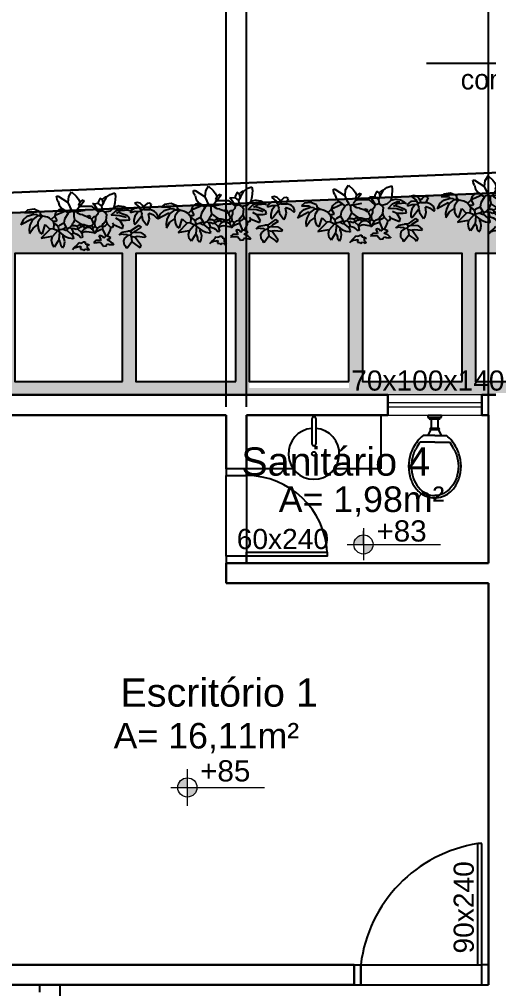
# Model space of a CAD drawing. Extents: x -165 to 197, y 154 to 653.
# Drawn here: x 109.87 to 113.35, y 481.55 to 488.75 of the extents above; entities that cross this region are included whole.
import ezdxf
from ezdxf.enums import TextEntityAlignment as Align

# ---------------------------------------------------------------- set-up
doc = ezdxf.new("R2010")
doc.units = 0
doc.header["$MEASUREMENT"] = 0
doc.header["$PDMODE"] = 3
doc.header["$PDSIZE"] = 0.1
doc.layers.get('0').update_dxf_attribs({"linetype": 'CONTINUOUS'})
doc.layers.get('DEFPOINTS').update_dxf_attribs({"linetype": 'CONTINUOUS'})
for name, color, linetype, lineweight in [('AIT-ESQUADRIA 34', 252, 'CONTINUOUS', 15), ('AIT-PAREDE', 4, 'CONTINUOUS', 30), ('COTA de NIVEL', 12, 'CONTINUOUS', 20), ('FININHA', 251, 'CONTINUOUS', 25), ('LAYOUT', 251, 'CONTINUOUS', 25), ('TEXTO-190', 190, 'CONTINUOUS', 20)]:
    doc.layers.add(name, color=color, linetype=linetype, lineweight=lineweight)
for name, color, linetype in [('AIT-PORTAS', 2, 'CONTINUOUS'), ('AIT-VEGETAÇÃO 25', 92, 'CONTINUOUS'), ('COTA', 1, 'CONTINUOUS'), ('TEXTO', 190, 'CONTINUOUS'), ('TXT-LAYOUT', 192, 'CONTINUOUS')]:
    doc.layers.add(name, color=color, linetype=linetype)
doc.styles.add('ARIAL', font='ARIAL.TTF', dxfattribs={"height": 0.18})
doc.styles.add('cota25', font='ARIAL.TTF', dxfattribs={"height": 0.06})
doc.styles.add('PLANTA', font='stylu.ttf', dxfattribs={"height": 0.22})
doc.dimstyles.new('Copy of ISO-25', dxfattribs={"dimtxt": 0.18, "dimasz": 0.06, "dimexe": 0.06, "dimexo": 0.06, "dimgap": 0.05, "dimtad": 1, "dimdec": 0, "dimlfac": 100, "dimdsep": 46, "dimtxsty": 'ARIAL', "dimblk1": 'OBLIQUE', "dimblk2": 'OBLIQUE', "dimsah": 1, "dimcen": 2.5, "dimdle": 0.06, "dimclrd": 256, "dimclre": 256, "dimclrt": 256, "dimadec": 0, "dimazin": 0, "dimtfac": 1, "dimtdec": 0, "dimtmove": 1, "dimatfit": 3, "dimldrblk": 'OBLIQUE', "dimfxl": 0, "dimtolj": 1, "dimtzin": 0, "dimlwd": -1, "dimlwe": -1, "dimarcsym": 0})

# ---------------------------------------------------------------- blocks, each defined once
blk = doc.blocks.new('BUSCH1')
for p, q in [((-4.38, 7.36), (-3.78, 8.29)), ((-3.78, 8.29), (-2.83, 7.4)), ((4.09, 7.8), (5.08, 8.14)), ((5.08, 8.14), (5.19, 7.4)), ((-6.87, 7.43), (-6.56, 7.43)), ((-6.85, 7.18), (-6.87, 7.43)), ((-6.78, 6.73), (-6.85, 7.18)), ((-6.56, 6.36), (-6.78, 6.73)), ((-6.56, 7.43), (-4.64, 6.2)), ((-6.56, 6.36), (-6.33, 5.59)), ((-4.64, 6.2), (-4.49, 6.13)), ((-4.49, 6.13), (-4.38, 7.36)), ((-4.1, 5.22), (-4.49, 6.13)), ((-2.83, 7.4), (-2.4, 6.84)), ((-2.4, 6.84), (-2.1, 6.2)), ((-2.1, 6.2), (-2.34, 5.59)), ((-2.1, 6.2), (-1.41, 6.66)), ((-1.18, 6.43), (-2.1, 5.28)), ((-1.41, 6.66), (-1.18, 6.43)), ((2.05, 7.05), (1.66, 6.2)), ((1.66, 6.2), (1.66, 5.9)), ((2.51, 6.74), (2.05, 7.05)), ((2.74, 6.05), (2.35, 5.36)), ((2.51, 6.74), (3.12, 7.28)), ((2.51, 6.74), (2.58, 6.2)), ((2.58, 6.2), (2.74, 6.05)), ((2.74, 6.05), (3.42, 7.29)), ((3.12, 7.28), (3.43, 7.28)), ((3.42, 7.29), (4.09, 7.8)), ((5.11, 6.07), (4.89, 5.13)), ((5.19, 7.4), (5.11, 6.07)), ((9.64, 6.15), (9.09, 6.01)), ((9.09, 6.01), (10.16, 5.16)), ((10.27, 6), (9.64, 6.15)), ((10.7, 5.55), (10.27, 6)), ((-12.83, 4.56), (-13.44, 4.03)), ((-13.42, 4.05), (-11.87, 4.05)), ((-11.47, 4.74), (-12.83, 4.56)), ((-11.87, 4.05), (-11.56, 3.74)), ((-10.31, 4.25), (-11.47, 4.74)), ((-10.31, 4.25), (-10.18, 3.67)), ((-7.26, 3.28), (-6.99, 4.11)), ((-6.99, 4.11), (-6.32, 4.7)), ((-5.03, 4.36), (-6.79, 3.59)), ((-6.33, 5.59), (-5.79, 4.9)), ((-6.32, 4.7), (-5.79, 4.9)), ((-5.79, 4.9), (-5.03, 4.43)), ((-5.03, 4.43), (-5.03, 4.36)), ((-5.03, 4.36), (-4.49, 3.97)), ((-4.49, 3.97), (-4.17, 4.25)), ((-4.17, 4.25), (-3.64, 4.36)), ((-3.64, 4.36), (-4.1, 5.22)), ((-3.64, 4.36), (-3.33, 4.05)), ((-3.18, 4.2), (-3.33, 4.05)), ((-3.33, 4.05), (-3.33, 3.28)), ((-2.8, 4.2), (-3.18, 4.2)), ((-2.18, 5.28), (-2.8, 4.43)), ((-2.8, 4.43), (-2.72, 4.28)), ((-2.72, 4.28), (-2.8, 4.2)), ((-2.58, 3.96), (-2.8, 4.2)), ((-2.72, 4.28), (-1.03, 4.59)), ((-2.34, 5.59), (-2.18, 5.28)), ((-2.18, 5.28), (-2.1, 5.28)), ((-2.1, 5.28), (-2.03, 5.28)), ((0.46, 5.28), (-2.03, 5.28)), ((1.66, 4.28), (0.46, 5.28)), ((0.74, 5.82), (0.51, 5.9)), ((1.66, 5.9), (0.74, 5.82)), ((0.74, 5.82), (1.79, 4.24)), ((1.66, 4.2), (1.59, 3.74)), ((1.66, 5.9), (2.35, 5.36)), ((1.66, 4.2), (1.66, 4.28)), ((2.51, 4.43), (1.79, 4.24)), ((2.35, 5.36), (2.51, 4.43)), ((3.05, 4.13), (2.51, 4.43)), ((4.12, 4.36), (3.05, 4.13)), ((3.05, 4.13), (3.43, 3.67)), ((4.89, 5.13), (4.12, 4.36)), ((4.34, 3.53), (5.27, 4.45)), ((5.97, 5.43), (4.89, 5.13)), ((4.89, 5.13), (4.89, 5.2)), ((5.27, 4.45), (6.3, 4.92)), ((5.89, 4.13), (5.43, 3.9)), ((6.04, 4.36), (5.89, 4.13)), ((5.89, 4.13), (6.51, 3.9)), ((5.97, 5.43), (6.92, 5.29)), ((6.27, 4.43), (6.04, 4.36)), ((7.89, 4.59), (6.27, 4.43)), ((6.3, 4.92), (6.78, 4.87)), ((6.92, 5.29), (7.66, 4.85)), ((7.66, 4.85), (7.89, 4.59)), ((7.89, 4.59), (8.12, 4.51)), ((9.01, 4.93), (8.32, 4.39)), ((8.32, 4.39), (8.32, 4.01)), ((9.28, 4.26), (8.32, 4.01)), ((10.16, 5.01), (9.01, 4.93)), ((9.86, 4.24), (9.21, 3.34)), ((9.86, 4.24), (9.28, 4.26)), ((10.39, 4.32), (9.86, 4.24)), ((10.16, 5.16), (10.16, 5.01)), ((10.16, 5.01), (10.47, 4.55)), ((10.47, 4.55), (10.39, 4.32)), ((10.39, 4.32), (10.62, 3.78)), ((11.01, 4.7), (10.47, 4.55)), ((10.93, 5.24), (10.7, 5.55)), ((11.32, 5.55), (10.93, 5.24)), ((10.93, 5.24), (11.01, 4.7)), ((11.01, 4.7), (12.24, 4.7)), ((11.68, 5.92), (11.32, 5.55)), ((12.11, 5.96), (11.68, 5.92)), ((12.55, 5.78), (12.11, 5.96)), ((12.55, 5.78), (12.16, 4.85)), ((12.16, 4.85), (12.24, 4.7)), ((13.13, 4.37), (12.24, 4.7)), ((13.63, 3.96), (13.13, 4.37)), ((-11.95, 2.74), (-14.23, 1.55)), ((-13.71, 2.59), (-14.23, 1.55)), ((-13.73, 2.55), (-12.88, 3.32)), ((-12.88, 3.32), (-11.56, 3.74)), ((-11.79, 2.59), (-12.32, 1.49)), ((-11.79, 2.59), (-11.95, 2.74)), ((-10.71, 3.44), (-11.79, 2.59)), ((-11.56, 3.74), (-10.95, 3.67)), ((-10.95, 3.67), (-10.71, 3.44)), ((-10.71, 3.44), (-10.33, 3.44)), ((-10.68, 1.61), (-10.56, 2.38)), ((-10.56, 2.38), (-10.04, 3.14)), ((-10.18, 3.67), (-10.33, 3.44)), ((-10.02, 3.13), (-10.33, 3.44)), ((-9.68, 3.34), (-10.19, 3.69)), ((-9.63, 3.32), (-10.02, 3.13)), ((-8.75, 3.09), (-9.68, 3.34)), ((-8.33, 2.9), (-8.75, 3.09)), ((-7.95, 2.67), (-8.33, 2.9)), ((-7.26, 3.36), (-7.95, 2.67)), ((-7.95, 2.67), (-7.56, 2.21)), ((-6.95, 2.21), (-7.56, 2.21)), ((-7.56, 2.21), (-7.41, 1.74)), ((-7.26, 3.36), (-7.26, 3.28)), ((-7.26, 3.28), (-6.79, 2.44)), ((-6.79, 3.59), (-7.18, 3.44)), ((-6.79, 2.44), (-6.95, 2.21)), ((-5.26, 2.74), (-5.41, 1.9)), ((-4.49, 3.97), (-5.26, 2.74)), ((-3.41, 2.05), (-3.57, 1.82)), ((-3.18, 2.59), (-3.41, 2.05)), ((-3.33, 3.28), (-3.18, 2.74)), ((-3.18, 2.74), (-3.18, 2.59)), ((-3.18, 2.59), (-1.95, 1.74)), ((-2.05, 3.66), (-2.58, 3.96)), ((-1.49, 3.59), (-2.05, 3.66)), ((-1.49, 3.59), (-0.64, 3.28)), ((-0.64, 3.28), (-0.26, 3.44)), ((-0.64, 3.28), (-0.18, 2.97)), ((-0.26, 3.44), (0.05, 3.28)), ((-0.18, 2.97), (-0.03, 2.97)), ((0.05, 3.28), (-0.03, 2.97)), ((-0.03, 2.97), (0.28, 2.74)), ((0.74, 3.2), (0.28, 2.74)), ((0.28, 2.74), (0.43, 2.36)), ((0.43, 2.36), (0.66, 2.05)), ((0.66, 2.05), (0.59, 1.59)), ((0.66, 2.05), (0.89, 2.05)), ((1.12, 3.2), (0.74, 3.2)), ((1.13, 2.63), (0.89, 2.05)), ((0.89, 2.05), (0.97, 1.21)), ((1.51, 3.67), (1.12, 3.2)), ((1.12, 3.2), (1.13, 2.63)), ((1.59, 3.74), (1.51, 3.67)), ((3.05, 2.13), (2.74, 1.74)), ((3.28, 2.44), (3.05, 2.21)), ((3.05, 2.21), (3.05, 2.13)), ((3.28, 2.44), (3.43, 3.67)), ((3.28, 2.44), (3.28, 2.21)), ((3.28, 2.21), (3.51, 1.74)), ((6.13, 3.43), (4.34, 3.53)), ((6.12, 2.44), (5.28, 2.9)), ((6.12, 2.44), (6.2, 2.51)), ((6.12, 2.44), (6.81, 1.28)), ((7.44, 3.04), (6.13, 3.43)), ((6.2, 2.51), (7.43, 2.51)), ((6.51, 3.9), (7.51, 3.51)), ((7.43, 2.51), (8.12, 2.59)), ((7.51, 3.51), (7.97, 3.13)), ((8.12, 2.59), (7.97, 3.13)), ((9.21, 3.34), (9, 2.45)), ((9, 2.45), (9.01, 1.78)), ((10.62, 3.39), (9.47, 1.86)), ((10.62, 3.78), (10.55, 3.55)), ((10.55, 3.55), (10.62, 3.39)), ((10.62, 3.39), (10.77, 2.67)), ((10.77, 2.67), (11.62, 1.47)), ((11.93, 1.86), (12.18, 2.74)), ((12.16, 3.93), (12.01, 3.78)), ((12.18, 2.74), (12.01, 3.78)), ((12.16, 3.93), (12.99, 3.59)), ((12.99, 3.59), (13.7, 2.93)), ((13.93, 3.24), (13.63, 3.96)), ((13.7, 2.93), (13.93, 3.24)), ((-12.32, 1.49), (-12.49, 0.6)), ((-12.49, 0.6), (-12.43, -0.22)), ((-12.43, -0.22), (-11.7, 0.9)), ((-11.7, 0.9), (-10.68, 1.61)), ((-10.68, 1.61), (-10.63, 0.84)), ((-10.63, 0.84), (-10.35, 0.07)), ((-10.35, 0.07), (-9.84, -0.28)), ((-8.18, 0.67), (-10.03, -1.19)), ((-9.77, -0.26), (-9.18, 1.59)), ((-9.18, 1.59), (-8.33, 0.74)), ((-8.33, 0.74), (-8.18, 0.67)), ((-7.49, 0.74), (-8.18, 0.67)), ((-6.64, 0.36), (-7.72, -0.87)), ((-7.41, 1.74), (-7.49, 0.74)), ((-7.49, 0.74), (-6.64, 0.36)), ((-7.14, 1.7), (-7.41, 1.74)), ((-6.82, 1.48), (-7.14, 1.7)), ((-6.56, 1.13), (-6.82, 1.48)), ((-6.64, 0.36), (-6.49, 0.36)), ((-6.26, 1.44), (-6.56, 1.13)), ((-6.56, 1.13), (-6.41, 0.44)), ((-6.41, 0.44), (-6.49, 0.36)), ((-6.49, 0.36), (-6.26, 0.05)), ((-5.49, 0.67), (-6.41, 0.44)), ((-6.26, 0.05), (-6.41, -1.48)), ((-5.41, 1.9), (-6.26, 1.44)), ((-6.26, 0.05), (-5.49, -0.56)), ((-4.87, 0.98), (-5.49, 0.67)), ((-5.49, 0.67), (-4.95, 0.44)), ((-5.41, 1.9), (-4.87, 0.98)), ((-4.95, 0.44), (-4.8, 0.44)), ((-4.87, 0.98), (-4.64, 0.74)), ((-4.64, 0.74), (-4.8, 0.44)), ((-4.8, 0.44), (-3.87, -0.33)), ((-4.1, 0.98), (-4.64, 0.74)), ((-3.72, 1.44), (-4.1, 0.98)), ((-4.1, 0.98), (-3.72, 0.67)), ((-3.57, 1.82), (-3.72, 1.44)), ((-3.72, 1.44), (-3.03, 1.44)), ((-3.49, 0.82), (-3.72, 0.67)), ((-3.72, 0.67), (-3.41, -0.18)), ((-2.87, 0.59), (-3.49, 0.82)), ((-3.03, 1.44), (-2.64, 1.28)), ((-2.49, 0.74), (-2.87, 0.59)), ((-2.03, 1.67), (-2.64, 1.28)), ((-2.64, 1.28), (-2.57, 0.9)), ((-2.57, 0.9), (-2.49, 0.74)), ((-1.87, 1.13), (-2.49, 0.74)), ((-2.49, 0.74), (-2.49, 0.67)), ((-2.49, 0.67), (-1.8, 0.05)), ((-1.95, 1.74), (-2.03, 1.67)), ((-2.03, 1.67), (-1.95, 1.28)), ((-1.95, 1.74), (-1.49, 1.59)), ((-1.95, 1.28), (-1.87, 1.13)), ((-1.8, 1.05), (-1.87, 1.13)), ((-1.34, 1.36), (-1.8, 1.05)), ((-1.11, 0.74), (-1.8, 0.05)), ((-1.8, 0.05), (-1.72, -0.18)), ((-1.07, 0.1), (-1.73, -0.16)), ((-1.49, 1.59), (-1.34, 1.36)), ((-1.49, 1.59), (-1.18, 1.59)), ((-1.18, 1.59), (-1.34, 1.36)), ((-1.34, 1.36), (-1.34, 1.28)), ((-1.34, 1.28), (-1.11, 0.74)), ((-1.18, 1.59), (-0.87, 1.51)), ((-0.57, 1.05), (-1.11, 0.74)), ((-0.72, 0.13), (-1.07, 0.1)), ((-0.87, 1.51), (-0.11, 1.28)), ((-0.87, 1.51), (-0.57, 1.05)), ((0.82, -0.1), (-0.72, 0.13)), ((-0.57, 1.05), (-0.18, 1.05)), ((-0.11, 1.28), (-0.18, 1.05)), ((-0.18, 1.05), (0.28, 0.74)), ((0.36, 1.36), (-0.11, 1.28)), ((0.28, 0.74), (0.51, 0.67)), ((0.59, 1.59), (0.36, 1.36)), ((0.36, 1.36), (0.66, 0.9)), ((0.66, 0.9), (0.51, 0.67)), ((0.51, 0.67), (0.82, -0.1)), ((0.97, 1.21), (0.66, 0.9)), ((0.97, 1.21), (1.43, 0.9)), ((1.43, 0.82), (0.97, -0.18)), ((0.97, -0.18), (1.59, 0.34)), ((1.89, 1.13), (1.43, 0.82)), ((1.43, 0.9), (1.43, 0.82)), ((1.59, 0.34), (2.16, 0.59)), ((2.43, 1.28), (1.89, 1.13)), ((2.16, 0.59), (2.58, 0.67)), ((2.58, 1.67), (2.43, 1.28)), ((2.43, 1.28), (2.58, 1.21)), ((2.58, 1.74), (2.58, 1.67)), ((2.74, 1.74), (2.58, 1.67)), ((2.89, 1.21), (2.58, 1.21)), ((2.58, 1.21), (2.58, 0.67)), ((2.58, 0.67), (3.2, -0.79)), ((3.12, 1.36), (2.89, 1.21)), ((3.51, 1.74), (3.12, 1.36)), ((3.51, 1.74), (4.28, 0.98)), ((3.88, -0.24), (4.22, 0.53)), ((4.22, 0.53), (4.28, 0.98)), ((4.58, 0.98), (4.28, 0.98)), ((4.81, 1.59), (4.58, 1.9)), ((4.81, 1.59), (4.58, 0.98)), ((4.81, 1.59), (6.66, 0.82)), ((5.96, -0.48), (6.53, 0.08)), ((6.53, 0.08), (7.74, 0.28)), ((6.66, 0.82), (6.81, 1.28)), ((8.27, 0.28), (7.74, 0.28)), ((8.27, 0.36), (8.35, 0.36)), ((8.27, 0.36), (8.27, 0.28)), ((8.35, 0.36), (8.27, 0.28)), ((8.27, 0.28), (8.27, 0.21)), ((8.27, 0.21), (8.5, -0.18)), ((8.35, 0.36), (8.43, 0.36)), ((9.97, 1.44), (8.43, 0.36)), ((9.12, 0.05), (8.5, -0.18)), ((9.01, 1.78), (9.16, 1.62)), ((9.16, 1.62), (9.09, 1.55)), ((9.27, 0.28), (9.12, 0.05)), ((9.12, 0.05), (10.43, -0.02)), ((9.47, 1.86), (9.16, 1.62)), ((10.5, 1.05), (9.27, 0.28)), ((9.97, 1.44), (10.5, 1.05)), ((11.62, 1.47), (11.93, 1.86)), ((-10.03, -1.19), (-7.79, -0.79)), ((-7.89, -1.61), (-7.72, -0.87)), ((-7.73, -2.46), (-7.89, -1.61)), ((-7.79, -0.79), (-7.72, -0.87)), ((-6.49, -1.64), (-7.36, -3)), ((-6.41, -1.48), (-6.49, -1.64)), ((-6.41, -1.48), (-6.18, -1.89)), ((-6.18, -1.89), (-6.05, -2.39)), ((-5.49, -0.56), (-5.49, -0.64)), ((-5.49, -0.56), (-5.13, -0.82)), ((-5.49, -0.95), (-5.49, -0.64)), ((-5.29, -1.32), (-5.49, -0.95)), ((-5.32, -2.69), (-5.19, -1.92)), ((-5.19, -1.92), (-5.29, -1.32)), ((-5.13, -0.82), (-4.33, -1.14)), ((-4.33, -1.14), (-3.49, -1.25)), ((-3.87, -0.33), (-3.72, -0.33)), ((-3.41, -0.18), (-3.72, -0.33)), ((-3.72, -0.33), (-3.57, -0.72)), ((-3.57, -0.72), (-3.41, -1.02)), ((-3.57, -1.25), (-3.49, -1.25)), ((-3.41, -1.02), (-3.49, -1.25)), ((-3.49, -1.25), (-3.41, -1.41)), ((-2.63, -0.41), (-3.41, -0.18)), ((-2.32, -0.62), (-2.63, -0.41)), ((-1.95, -1.02), (-2.32, -0.62)), ((-1.72, -1.1), (-1.95, -1.02)), ((-1.72, -0.18), (-1.57, -0.95)), ((-1.57, -0.95), (-1.72, -1.1)), ((-1.58, -2.1), (-1.41, -1.95)), ((-1.41, -1.95), (-1.03, -1.95)), ((-1.03, -1.95), (-1.03, -2.33)), ((1.2, -1.64), (0.74, -2.02)), ((0.82, -0.1), (0.97, -0.18)), ((2.12, -1.64), (1.2, -1.64)), ((2.18, -0.68), (1.82, -0.72)), ((1.82, -0.72), (2.2, -1.48)), ((2.2, -1.48), (2.12, -1.64)), ((2.54, -0.83), (2.18, -0.68)), ((2.82, -1.18), (2.54, -0.83)), ((3.2, -0.79), (2.82, -1.18)), ((3.58, -0.72), (3.2, -0.79)), ((3.51, -1.48), (3.86, -1.35)), ((3.81, -1.72), (3.51, -1.48)), ((3.58, -0.72), (3.88, -0.24)), ((3.58, -0.72), (4.28, -1.02)), ((3.96, -1.74), (3.81, -1.72)), ((3.86, -1.35), (4.13, -1.2)), ((4.27, -1.91), (3.96, -1.74)), ((4.13, -1.2), (4.28, -1.02)), ((4.63, -2.22), (4.27, -1.91)), ((6.81, -0.33), (5.96, -0.48)), ((6.81, -0.33), (7.58, -0.41)), ((7.04, -1.18), (6.88, -1.7)), ((6.88, -1.7), (6.92, -2.37)), ((7.74, -0.64), (7.04, -1.18)), ((7.58, -0.41), (7.74, -0.64)), ((8.58, -1.95), (7.66, -3.18)), ((8.27, -0.56), (7.74, -0.64)), ((8.5, -0.18), (8.27, -0.56)), ((8.27, -0.56), (8.43, -0.79)), ((8.43, -0.79), (9.27, -0.95)), ((8.43, -0.79), (8.58, -1.95)), ((8.58, -1.95), (9.81, -2.79)), ((9.66, -0.87), (9.27, -0.95)), ((9.27, -0.95), (10.43, -2.56)), ((11.2, -1.02), (9.66, -0.87)), ((10.43, -0.02), (11.35, -0.72)), ((11.35, -0.72), (11.2, -1.02)), ((-7.36, -3), (-7.73, -2.46)), ((-6.05, -2.39), (-6.03, -2.72)), ((-5.64, -3.18), (-6.03, -2.72)), ((-5.64, -3.18), (-5.32, -2.69)), ((-3.26, -3.18), (-3.57, -3.56)), ((-2.72, -2.64), (-3.26, -3.1)), ((-3.26, -3.18), (-2.8, -3)), ((-3.26, -3.1), (-3.26, -3.18)), ((-2.8, -3), (-2.24, -2.91)), ((-2.49, -2.41), (-2.72, -2.64)), ((-2.41, -2.25), (-2.49, -2.33)), ((-2.49, -2.33), (-2.49, -2.41)), ((-2.41, -2.25), (-2.26, -2.1)), ((-2.26, -2.1), (-1.88, -2.2)), ((-2.24, -2.91), (-1.87, -2.87)), ((-1.87, -2.87), (-1.95, -3.33)), ((-1.95, -3.33), (-1.95, -3.41)), ((-1.95, -3.41), (-1.41, -3.48)), ((-1.88, -2.2), (-1.58, -2.1)), ((-1.41, -3.48), (-1.26, -3.71)), ((-1.26, -3.71), (-1.11, -3.49)), ((-1.11, -3.49), (-0.85, -3.41)), ((-1.03, -2.33), (-0.41, -2.41)), ((-0.85, -3.41), (-0.53, -3.46)), ((-0.26, -2.64), (-0.72, -2.87)), ((-0.72, -2.87), (-0.18, -3.48)), ((-0.53, -3.46), (-0.34, -3.71)), ((-0.41, -2.41), (-0.26, -2.64)), ((-0.18, -3.48), (-0.34, -3.71)), ((-0.11, -2.72), (-0.26, -2.64)), ((0.74, -2.02), (0.82, -2.18)), ((2.12, -2.1), (0.82, -2.18)), ((2.74, -2.87), (2.12, -2.1)), ((3.35, -2.79), (2.74, -2.87)), ((3.35, -2.56), (3.58, -2.33)), ((3.35, -2.79), (3.35, -2.56)), ((3.58, -2.33), (4.01, -2.47)), ((4.01, -2.47), (4.46, -2.51)), ((4.46, -2.51), (4.81, -2.48)), ((4.81, -2.48), (4.63, -2.22)), ((4.81, -2.48), (4.89, -2.56)), ((6.92, -2.37), (7.27, -2.79)), ((7.27, -2.79), (7.43, -3.25)), ((7.66, -3.18), (7.43, -3.25)), ((9.81, -2.79), (10.2, -3.18)), ((10.43, -2.56), (10.2, -3.18))]:
    blk.add_line(p, q)
for centre, start, end in [((-10.31, 4.25), 12.8043, 67.5333), ((0.46, 5.28), 49.844, 89.647)]:
    blk.add_arc(centre, 0.00000961, start, end)
blk = doc.blocks.new('_OBLIQUE')
at = {"color": 0, "linetype": 'ByBlock'}
blk.add_line((-0.5, -0.5), (0.5, 0.5), dxfattribs=at)
blk = doc.blocks.new('*D239')
at = {"layer": 'COTA'}
for p, q in [((113.4304, 489.0088), (113.4985, 489.2357)), ((113.4985, 489.2357), (113.8407, 489.2357)), ((113.3533, 485.771), (113.3533, 489.0688)), ((113.5075, 485.771), (113.5075, 489.0688)), ((113.5675, 489.0088), (113.2933, 489.0088))]:
    blk.add_line(p, q, dxfattribs=at)
at = {"layer": 'DEFPOINTS', "color": 0}
for p in [(113.3533, 489.0088), (113.3533, 485.711), (113.5075, 485.711)]:
    blk.add_point(p, dxfattribs=at)
at = {"layer": 'COTA', "xscale": 0.06, "yscale": 0.06, "zscale": 0.06, "rotation": 180}
blk.add_blockref('_OBLIQUE', (113.3533, 489.0088), dxfattribs=at)
at = {"layer": 'COTA', "xscale": 0.06, "yscale": 0.06, "zscale": 0.06}
blk.add_blockref('_OBLIQUE', (113.5075, 489.0088), dxfattribs=at)
at = {"layer": 'COTA', "insert": (113.6696, 489.3776), "char_height": 0.18, "attachment_point": 5, "style": 'ARIAL'}
blk.add_mtext('\\A1;15', dxfattribs=at)
blk = doc.blocks.new('*D240')
at = {"layer": 'COTA'}
for p, q in [((111.5533, 485.871), (111.5533, 489.0688)), ((113.3533, 485.771), (113.3533, 489.0688)), ((113.4133, 489.0088), (111.4933, 489.0088))]:
    blk.add_line(p, q, dxfattribs=at)
at = {"layer": 'DEFPOINTS', "color": 0}
for p in [(111.5533, 489.0088), (111.5533, 485.811), (113.3533, 485.711)]:
    blk.add_point(p, dxfattribs=at)
at = {"layer": 'COTA', "xscale": 0.06, "yscale": 0.06, "zscale": 0.06, "rotation": 180}
blk.add_blockref('_OBLIQUE', (111.5533, 489.0088), dxfattribs=at)
at = {"layer": 'COTA', "xscale": 0.06, "yscale": 0.06, "zscale": 0.06}
blk.add_blockref('_OBLIQUE', (113.3533, 489.0088), dxfattribs=at)
at = {"layer": 'COTA', "insert": (112.4533, 489.1507), "char_height": 0.18, "attachment_point": 5, "style": 'ARIAL'}
blk.add_mtext('\\A1;180', dxfattribs=at)
blk = doc.blocks.new('*D241')
at = {"layer": 'COTA'}
for p, q in [((111.4783, 489.0088), (111.5464, 489.2357)), ((111.5464, 489.2357), (111.8886, 489.2357)), ((111.4033, 485.871), (111.4033, 489.0688)), ((111.5533, 485.871), (111.5533, 489.0688)), ((111.6133, 489.0088), (111.3433, 489.0088))]:
    blk.add_line(p, q, dxfattribs=at)
at = {"layer": 'DEFPOINTS', "color": 0}
for p in [(111.4033, 489.0088), (111.4033, 485.811), (111.5533, 485.811)]:
    blk.add_point(p, dxfattribs=at)
at = {"layer": 'COTA', "xscale": 0.06, "yscale": 0.06, "zscale": 0.06, "rotation": 180}
blk.add_blockref('_OBLIQUE', (111.4033, 489.0088), dxfattribs=at)
at = {"layer": 'COTA', "xscale": 0.06, "yscale": 0.06, "zscale": 0.06}
blk.add_blockref('_OBLIQUE', (111.5533, 489.0088), dxfattribs=at)
at = {"layer": 'COTA', "insert": (111.7175, 489.3776), "char_height": 0.18, "attachment_point": 5, "style": 'ARIAL'}
blk.add_mtext('\\A1;15', dxfattribs=at)
blk = doc.blocks.new('*D242')
at = {"layer": 'COTA'}
for p, q in [((108.6976, 486.021), (108.6976, 489.0688)), ((111.4033, 485.871), (111.4033, 489.0688)), ((111.4633, 489.0088), (108.6376, 489.0088))]:
    blk.add_line(p, q, dxfattribs=at)
at = {"layer": 'DEFPOINTS', "color": 0}
for p in [(108.6976, 489.0088), (108.6976, 485.961), (111.4033, 485.811)]:
    blk.add_point(p, dxfattribs=at)
at = {"layer": 'COTA', "xscale": 0.06, "yscale": 0.06, "zscale": 0.06, "rotation": 180}
blk.add_blockref('_OBLIQUE', (108.6976, 489.0088), dxfattribs=at)
at = {"layer": 'COTA', "xscale": 0.06, "yscale": 0.06, "zscale": 0.06}
blk.add_blockref('_OBLIQUE', (111.4033, 489.0088), dxfattribs=at)
at = {"layer": 'COTA', "insert": (110.0504, 489.1491), "char_height": 0.18, "attachment_point": 5, "style": 'ARIAL'}
blk.add_mtext('\\A1;271', dxfattribs=at)

msp = doc.modelspace()

# ---------------------------------------------------------------- hatches: boundary and pattern name
at = {"layer": 'AIT-VEGETAÇÃO 25'}
h = msp.add_hatch(dxfattribs=at)
h.set_pattern_fill('GRASS', color=256, scale=0.1, angle=-90, style=0)
h.set_pattern_definition([(360, (79.16636, 87.84479), (0.070710678, 0.070710678), [0.01875, -0.122671356]), (315, (79.16636, 87.84479), (0.070710678, 0.070710678), [0.01875, -0.08125]), (45, (79.16636, 87.84479), (-0.070710678, 0.070710678), [0.01875, -0.08125])])
h.paths.add_polyline_path([(114.1374, 485.961), (114.1374, 487.49), (103.5122, 487.0556), (103.5122, 485.961)])
h.paths.add_polyline_path([(113.9973, 486.0117), (113.9973, 487.0117), (113.2561, 487.0117), (113.2561, 486.0117)], flags=16)
h.paths.add_polyline_path([(113.1561, 486.0117), (113.1561, 487.0117), (112.4148, 487.0117), (112.4148, 486.0117)], flags=16)
h.paths.add_polyline_path([(112.3148, 486.0117), (112.3148, 487.0117), (111.5735, 487.0117), (111.5735, 486.0117)], flags=16)
h.paths.add_polyline_path([(111.4735, 486.0117), (111.4735, 487.0117), (110.7322, 487.0117), (110.7322, 486.0117)], flags=16)
h.paths.add_polyline_path([(110.6322, 486.0117), (110.6322, 487.0117), (109.8322, 487.0117), (109.8322, 486.0117)], flags=16)
h.paths.add_polyline_path([(109.7322, 486.0117), (109.7322, 487.0117), (108.9322, 487.0117), (108.9322, 486.0117)], flags=16)
h.paths.add_polyline_path([(108.8322, 486.0117), (108.8322, 487.0117), (108.0322, 487.0117), (108.0322, 486.0117)], flags=16)
h.paths.add_polyline_path([(107.9322, 486.0117), (107.9322, 487.0117), (107.1322, 487.0117), (107.1322, 486.0117)], flags=16)
h.paths.add_polyline_path([(107.0322, 486.0117), (107.0322, 487.0117), (106.2322, 487.0117), (106.2322, 486.0117)], flags=16)
h.paths.add_polyline_path([(106.1322, 486.0117), (106.1322, 487.0117), (105.3322, 487.0117), (105.3322, 486.0117)], flags=16)
h.paths.add_polyline_path([(105.2322, 486.0117), (105.2322, 487.0117), (104.4322, 487.0117), (104.4322, 486.0117)], flags=16)
edge = h.paths.add_edge_path(flags=16)
edge.add_line((103.5322, 486.971), (103.5322, 486.0117))
edge.add_line((103.5322, 486.0117), (104.3322, 486.0117))
edge.add_line((104.3322, 486.0117), (104.3322, 487.0117))
edge.add_line((104.3322, 487.0117), (103.5322, 487.0117))
edge.add_line((103.5322, 487.0117), (103.5322, 487.001))
h = msp.add_hatch(dxfattribs=at)
h.set_pattern_fill('GRASS', color=256, scale=0.1, angle=-90, style=0)
h.set_pattern_definition([(360, (23.58454, 87.84479), (0.070710678, 0.070710678), [0.01875, -0.122671356]), (315, (23.58454, 87.84479), (0.070710678, 0.070710678), [0.01875, -0.08125]), (45, (23.58454, 87.84479), (-0.070710678, 0.070710678), [0.01875, -0.08125])])
h.paths.add_polyline_path([(113.9973, 486.061), (113.2561, 486.061), (113.2561, 486.0117), (113.9973, 486.0117)])
h.paths.add_polyline_path([(113.1561, 486.061), (112.4148, 486.061), (112.4148, 486.0117), (113.1561, 486.0117)])
h.paths.add_polyline_path([(111.4735, 486.061), (110.7322, 486.061), (110.7322, 486.0117), (111.4735, 486.0117)])
h.paths.add_polyline_path([(110.6322, 486.061), (109.8322, 486.061), (109.8322, 486.0117), (110.6322, 486.0117)])
h.paths.add_polyline_path([(109.7322, 486.061), (108.9322, 486.061), (108.9322, 486.0117), (109.7322, 486.0117)])
h.paths.add_polyline_path([(108.8322, 486.061), (108.0322, 486.061), (108.0322, 486.0117), (108.8322, 486.0117)])
h.paths.add_polyline_path([(107.9322, 486.061), (107.1322, 486.061), (107.1322, 486.0117), (107.9322, 486.0117)])
h.paths.add_polyline_path([(107.0322, 486.061), (106.2322, 486.061), (106.2322, 486.0117), (107.0322, 486.0117)])
h.paths.add_polyline_path([(106.1322, 486.061), (105.3322, 486.061), (105.3322, 486.0117), (106.1322, 486.0117)])
h.paths.add_polyline_path([(105.2322, 486.061), (104.4322, 486.061), (104.4322, 486.0117), (105.2322, 486.0117)])
h.paths.add_polyline_path([(104.3322, 486.061), (103.5322, 486.061), (103.5322, 486.0117), (104.3322, 486.0117)])
at = {"layer": 'COTA de NIVEL', "linetype": 'Continuous'}
h = msp.add_hatch(color=256, dxfattribs=at)
h.paths.add_polyline_path([(112.4231, 484.8491), (112.4231, 484.9205, 0.414214), (112.3518, 484.8491)])
h.paths.add_polyline_path([(112.4231, 484.8491), (112.4231, 484.7778, 0.414214), (112.4944, 484.8491)])
h = msp.add_hatch(color=256, dxfattribs=at)
h.paths.add_polyline_path([(111.1142, 483.0433), (111.1142, 483.1146, 0.414214), (111.0429, 483.0433)])
h.paths.add_polyline_path([(111.1142, 483.0433), (111.1142, 482.972, 0.414214), (111.1855, 483.0433)])

# ---------------------------------------------------------------- linework, layer by layer
at = {"layer": 'AIT-ESQUADRIA 34', "color": 9}
for p, q in [((113.3033, 485.961), (112.6033, 485.961)), ((113.3033, 485.901), (112.6033, 485.901)), ((112.6033, 485.871), (113.3033, 485.871)), ((112.6033, 485.811), (113.3033, 485.811))]:
    msp.add_line(p, q, dxfattribs=at)
at = {"layer": 'AIT-PAREDE'}
for p, q in [((109.6855, 485.961), (112.6033, 485.961)), ((112.6033, 485.811), (112.6033, 485.961)), ((113.3033, 485.961), (113.6575, 485.961)), ((113.3033, 485.811), (113.3033, 485.961)), ((109.6855, 485.811), (111.4033, 485.811)), ((111.4033, 485.411), (111.4033, 485.811)), ((111.5533, 485.811), (112.6033, 485.811)), ((111.5533, 485.4109), (111.5533, 485.811)), ((113.3533, 485.811), (113.3033, 485.811)), ((113.3533, 484.711), (113.3533, 485.811)), ((111.5533, 484.711), (111.5533, 484.791)), ((113.3533, 484.711), (111.4033, 484.711)), ((111.4033, 484.561), (111.4033, 484.711)), ((112.6033, 484.711), (111.5533, 484.711)), ((113.3533, 484.561), (111.4033, 484.561)), ((113.3533, 481.5754), (113.3533, 484.561)), ((112.3533, 481.7256), (108.6976, 481.7256)), ((112.3533, 481.5754), (112.3533, 481.7256)), ((112.3533, 481.5754), (108.5476, 481.5754))]:
    msp.add_line(p, q, dxfattribs=at)
for points in [[(96.3235, 486.91), (135.9735, 488.5414)], [(96.3235, 486.91), (135.9735, 488.5414)], [(96.3235, 486.91), (135.9735, 488.5414)], [(96.3235, 486.91), (135.9735, 488.5414)], [(96.3235, 486.7598), (135.8235, 488.3851), (135.8235, 473.3677), (119.6735, 474.1306)]]:
    msp.add_lwpolyline(points, dxfattribs=at)
at = {"layer": 'AIT-PORTAS', "color": 9}
for p, q in [((113.2733, 481.7256), (113.2733, 482.6256)), ((113.3033, 482.6256), (113.2733, 482.6256)), ((113.3033, 481.5756), (113.3033, 482.6256)), ((113.2733, 481.7256), (113.2733, 482.5256)), ((113.3033, 481.5754), (113.3033, 482.5256)), ((112.3533, 481.7256), (112.4033, 481.7256)), ((112.4033, 481.5754), (112.4033, 481.7256)), ((112.4033, 481.7256), (112.4033, 481.5754)), ((112.4088, 481.7256), (112.4033, 481.7256)), ((112.4033, 481.7256), (113.2733, 481.7256)), ((113.2733, 481.7256), (113.3033, 481.7256)), ((113.3533, 481.7256), (113.3033, 481.7256)), ((110.018, 481.5205), (110.018, 481.5754)), ((110.168, 481.4905), (110.168, 481.5754)), ((112.3533, 481.5754), (112.4033, 481.5754)), ((112.3533, 481.5754), (113.3533, 481.5754)), ((112.4517, 481.5756), (112.5017, 481.5756))]:
    msp.add_line(p, q, dxfattribs=at)
msp.add_arc((113.4338, 481.6), 1.0381, 98.89422, 173.04783, dxfattribs=at)
at = {"layer": 'COTA de NIVEL', "linetype": 'Continuous'}
for p, q in [((112.4231, 484.9695, -823.4677), (112.4231, 484.7323, -823.4677)), ((112.4231, 484.8491, -823.4677), (112.4231, 484.9503, -823.4677)), ((112.3012, 484.8491, -823.4677), (112.9958, 484.8491, -823.4677)), ((111.1116, 483.18, -823.4677), (111.1116, 482.9066, -823.4677)), ((110.9922, 483.0433, -823.4677), (111.6869, 483.0433, -823.4677))]:
    msp.add_line(p, q, dxfattribs=at)
for centre in [(112.4231, 484.8491, -823.4677), (111.1142, 483.0433, -823.4677)]:
    msp.add_circle(centre, 0.0713, dxfattribs=at)
at = {"layer": 'FININHA', "lineweight": -2}
for p, q in [((111.4033, 485.411), (111.4033, 485.361)), ((111.5533, 485.361), (111.5533, 485.411))]:
    msp.add_line(p, q, dxfattribs=at)
at = {"layer": 'FININHA'}
for p, q in [((111.5533, 485.411), (111.4033, 485.411)), ((111.4033, 485.361), (111.5533, 485.361)), ((111.4033, 484.761), (111.4033, 485.361)), ((111.5533, 485.361), (111.5533, 484.791)), ((111.4033, 484.761), (111.4033, 484.711)), ((111.5533, 484.761), (111.4033, 484.761)), ((111.5533, 484.791), (111.5533, 484.711))]:
    msp.add_line(p, q, dxfattribs=at)
for points in [[(110.6322, 486.061), (110.6322, 487.0117), (109.8322, 487.0117), (109.8322, 486.061)], [(111.4735, 486.061), (111.4735, 487.0117), (110.7322, 487.0117), (110.7322, 486.061)], [(112.3148, 486.061), (112.3148, 487.0117), (111.5735, 487.0117), (111.5735, 486.061)], [(113.1561, 486.061), (113.1561, 487.0117), (112.4148, 487.0117), (112.4148, 486.061)], [(113.9973, 486.061), (113.9973, 487.0117), (113.2561, 487.0117), (113.2561, 486.061)], [(111.5533, 484.791), (112.1533, 484.791), (112.1533, 484.761), (111.5533, 484.761)]]:
    msp.add_lwpolyline(points, close=True, dxfattribs=at)
msp.add_arc((111.5532, 484.7601), 0.6009, 2.95158, 89.98602, dxfattribs=at)
at = {"layer": 'LAYOUT', "lineweight": -2, "ltscale": 0.01}
for p, q in [((112.0396, 485.7824), (112.0397, 485.5978)), ((112.0696, 485.7842), (112.0697, 485.5978)), ((112.5533, 485.811), (112.5533, 485.541)), ((112.9033, 485.811), (113.0033, 485.811)), ((112.9033, 485.796), (112.9033, 485.811)), ((112.9983, 485.791), (112.9083, 485.791)), ((112.9133, 485.786), (112.9133, 485.791)), ((112.9133, 485.786), (112.9133, 485.791)), ((112.9883, 485.781), (112.9183, 485.781)), ((112.9283, 485.7113), (112.9283, 485.781)), ((112.9783, 485.7113), (112.9783, 485.781)), ((112.9933, 485.786), (112.9933, 485.791)), ((113.0033, 485.796), (113.0033, 485.811)), ((112.9033, 485.6589), (112.9233, 485.7013)), ((112.9833, 485.7113), (112.9233, 485.7113)), ((112.9833, 485.7013), (112.9233, 485.7013)), ((113.0033, 485.6589), (112.9833, 485.7013)), ((112.9533, 485.6589), (112.8669, 485.6589)), ((112.9533, 485.6589), (113.0397, 485.6589)), ((112.9533, 485.6089), (112.8444, 485.6089)), ((112.9533, 485.6089), (113.0622, 485.6089)), ((111.902, 485.4109), (111.5533, 485.4109)), ((112.5533, 485.4109), (112.2071, 485.4109))]:
    msp.add_line(p, q, dxfattribs=at)
msp.add_lwpolyline([(112.5533, 485.811), (112.5533, 485.4109)], dxfattribs=at)
for points in [[(112.811, 485.5567, 0.050424), (112.7926, 485.5164, 0.082137), (112.7783, 485.43, 0.082137), (112.7926, 485.3435, 0.090148), (112.8309, 485.2747, 0.104406), (112.8897, 485.2276, 0.117345), (112.9533, 485.2125, 0.117345)], [(113.0956, 485.5567, -0.050424), (113.114, 485.5164, -0.082137), (113.1283, 485.43, -0.082137), (113.114, 485.3435, -0.090148), (113.0757, 485.2747, -0.104406), (113.0169, 485.2276, -0.117345), (112.9533, 485.2125, -0.117345)]]:
    msp.add_lwpolyline(points, format="xyb", dxfattribs=at)
msp.add_circle((112.0545, 485.523), 0.015, dxfattribs=at)
for centre, radius, start, end in [((112.0547, 485.7824), 0.015, 359.96479, 179.96479), ((112.9083, 485.796), 0.005, 180, 270), ((112.9083, 485.796), 0.005, 180, 270), ((112.9183, 485.786), 0.005, 180, 270), ((112.9183, 485.786), 0.005, 180, 270), ((112.9883, 485.786), 0.005, 270, 0), ((112.9983, 485.796), 0.005, 270, 0), ((112.0545, 485.523), 0.1893, 94.52345, 85.43256), ((112.9233, 485.7063), 0.005, 90, 270), ((112.9833, 485.7063), 0.005, 270, 90), ((113.0337, 485.4514), 0.2663, 128.79186, 154.31367), ((112.8729, 485.4514), 0.2663, 25.68633, 51.20814), ((112.0547, 485.5978), 0.015, 180.03521, 0.03521), ((113.001, 485.4455), 0.2401, 149.67119, 161.21778), ((113.0337, 485.4514), 0.2463, 140.2294, 154.31367), ((112.8729, 485.4514), 0.2463, 25.68633, 39.7706), ((112.9056, 485.4455), 0.2401, 18.78222, 30.32881), ((112.9056, 485.4455), 0.2401, 18.78222, 30.32881), ((113.0468, 485.43), 0.2885, 161.21778, 180), ((112.8598, 485.43), 0.2885, 360, 18.78222), ((113.0468, 485.43), 0.2885, 180, 198.78222), ((112.8598, 485.43), 0.2885, 341.21778, 360), ((113.001, 485.4144), 0.2401, 198.78222, 219.38701), ((112.9056, 485.4144), 0.2401, 320.61299, 341.21778), ((112.9719, 485.3905), 0.2025, 219.38701, 243.22883), ((112.9519, 485.3732), 0.1782, 246.47394, 321.42683)]:
    msp.add_arc(centre, radius, start, end, dxfattribs=at)
at = {"layer": 'TXT-LAYOUT'}
msp.add_line((112.892, 488.4251), (114.9235, 488.4251), dxfattribs=at)

# ---------------------------------------------------------------- block references
at = {"layer": 'AIT-VEGETAÇÃO 25', "xscale": 0.0362499999999955, "yscale": 0.0362499999999955, "zscale": 0.0362500000001092}
for p in [(113.4861, 487.2881), (111.4089, 487.2116), (112.4486, 487.2193), (110.3909, 487.1685)]:
    msp.add_blockref('BUSCH1', p, dxfattribs=at)

# ---------------------------------------------------------------- texts
at = {"layer": 'COTA de NIVEL', "linetype": 'Continuous', "style": 'ARIAL'}
for s, p in [('+83', (112.893, 485.0285)), ('+85', (111.5824, 483.2454))]:
    msp.add_text(s, height=0.1578, dxfattribs=at).set_placement(p, align=Align.TOP_RIGHT)
at = {"layer": 'TEXTO', "style": 'ARIAL'}
for s, p in [('70x100x140', (113.4712, 486.1423)), ('60x240', (112.167, 484.9648))]:
    msp.add_text(s, height=0.14967, dxfattribs=at).set_placement(p, align=Align.TOP_RIGHT)
msp.add_text('90x240', height=0.14967, rotation=90, dxfattribs=at).set_placement((113.0934, 482.4947), align=Align.TOP_RIGHT)
at = {"layer": 'TEXTO', "char_height": 0.19, "width": 8.597912, "attachment_point": 3, "style": 'ARIAL'}
for s, insert in [('{\\fArial|b0|i0|c238|p34;A= }1{\\fArial|b0|i0|c238|p34;,}98{\\fArial|b0|i0|c238|p34;m²}', (113.0249, 485.2803, -823.4677)), ('{\\fArial|b0|i0|c238|p34;A= 1}6{\\fArial|b0|i0|c238|p34;,}11{\\fArial|b0|i0|c238|p34;m²}', (111.9451, 483.5226, -823.4677))]:
    msp.add_mtext(s, dxfattribs=dict(at, insert=insert))
at = {"layer": 'TEXTO-190', "char_height": 0.21, "attachment_point": 9, "style": 'cota25'}
for s, insert in [('{\\fArial|b0|i0|c186|p34;Sanitário }4', (112.9176, 485.3576)), ('Escri{\\fArial|b0|i0|c162|p34;tório 1}', (112.0839, 483.6406))]:
    msp.add_mtext(s, dxfattribs=dict(at, insert=insert))
at = {"layer": 'TXT-LAYOUT', "insert": (114.7512, 488.4297), "char_height": 0.15, "attachment_point": 6, "style": 'PLANTA'}
msp.add_mtext('{\\fCentury Gothic|b0|i0|c0|p34;Parede Viva\\Pcom Samambaias}', dxfattribs=at)

# ---------------------------------------------------------------- dimensions: what is measured, and where the dimension line sits
at = {"layer": 'COTA'}
for base, p1, p2, picture, middle in [((111.4033, 489.0088), (111.5533, 485.811), (111.4033, 485.811), '*D241', (111.5964, 489.3776)), ((113.3533, 489.0088), (113.5075, 485.711), (113.3533, 485.711), '*D239', (113.5485, 489.3776)), ((108.6976, 489.0088), (111.4033, 485.811), (108.6976, 485.961), '*D242', (110.0504, 489.1491)), ((111.5533, 489.0088), (113.3533, 485.711), (111.5533, 485.811), '*D240', (112.4533, 489.1507))]:
    dim = msp.add_linear_dim(base=base, p1=p1, p2=p2, dimstyle='Copy of ISO-25', dxfattribs=at)
    dim.commit()
    dim.dimension.update_dxf_attribs({"geometry": picture, "text_midpoint": middle})

doc.saveas('drawing.dxf')
